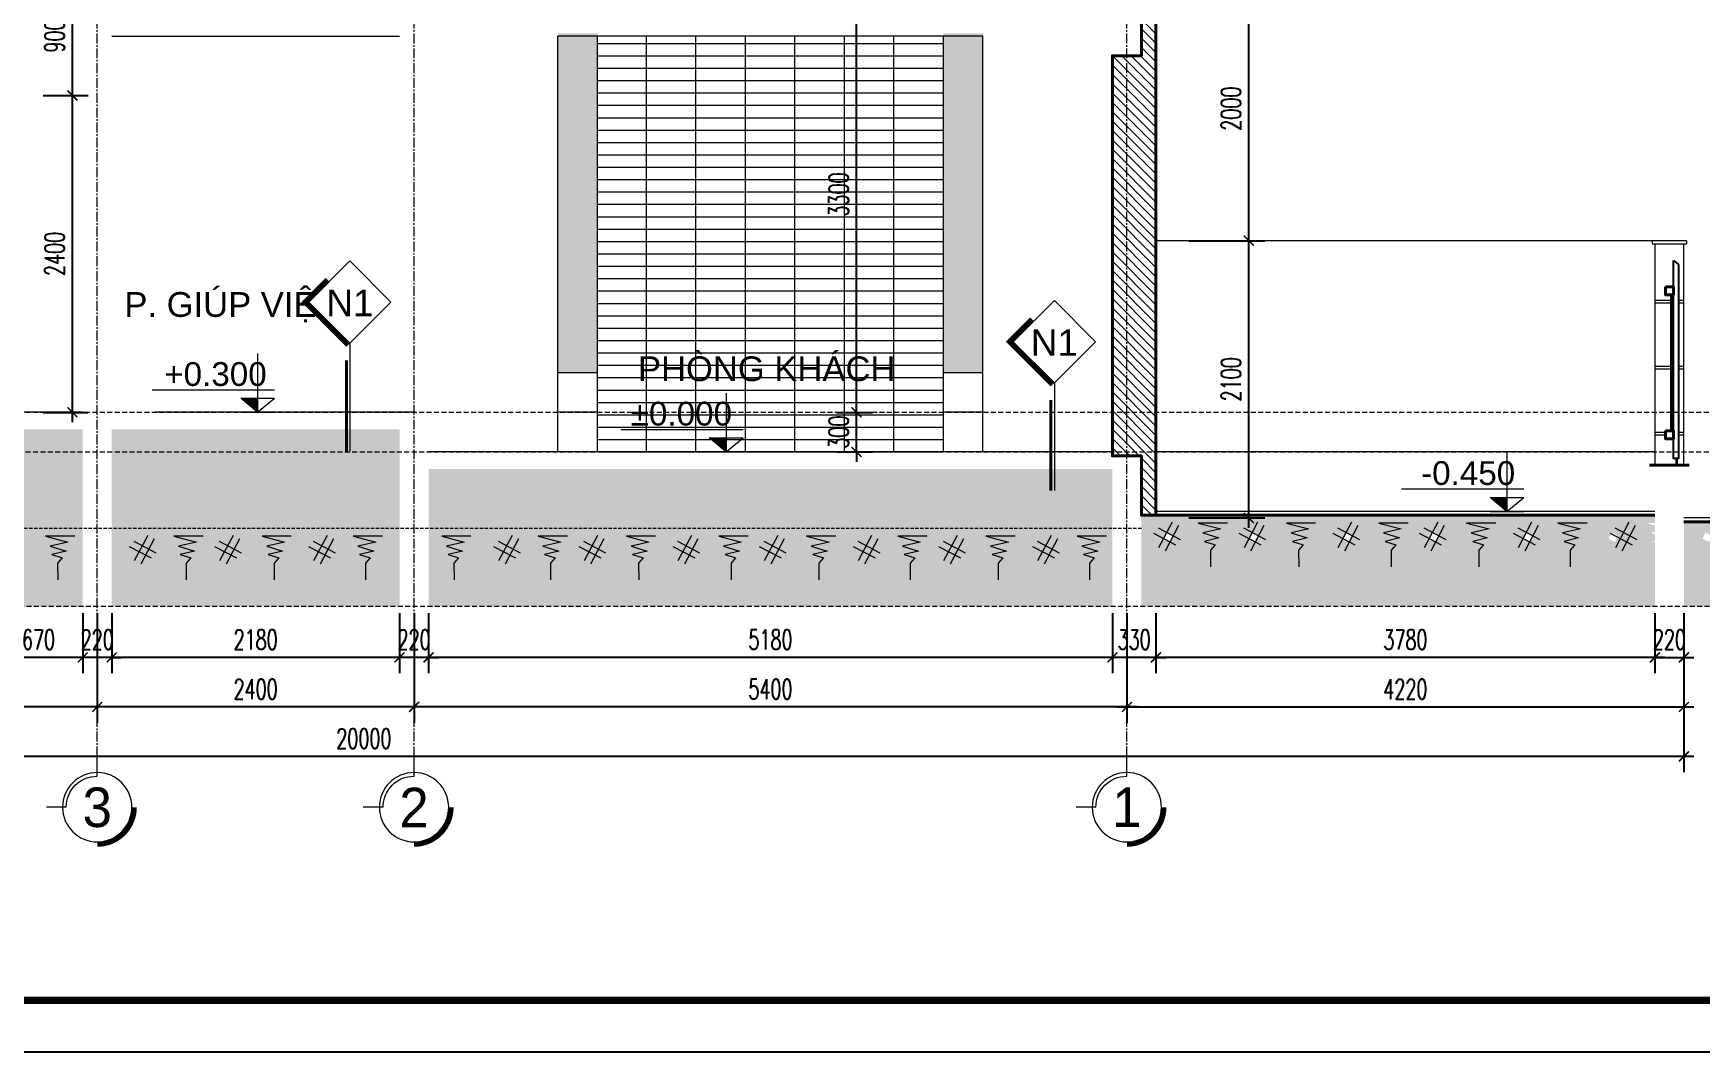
# Model space of a CAD drawing. Header units: millimetres. Extents: x -229618 to 2906, y -178063 to 96806.
# Drawn here: x -48227 to -35596, y -155647 to -147935 of the extents above; entities that cross this region are included whole.
import ezdxf
from ezdxf.enums import TextEntityAlignment as Align

# ---------------------------------------------------------------- set-up
doc = ezdxf.new("R2010")
doc.units = ezdxf.units.MM
doc.header["$LTSCALE"] = 200
doc.header["$MEASUREMENT"] = 0
doc.set_wipeout_variables(frame=1)
doc.header["$PDMODE"] = 3
doc.header["$PDSIZE"] = 50
doc.linetypes.add('CENTER2', pattern=[1.125, 0.75, -0.125, 0.125, -0.125])
doc.linetypes.add('DASHED2', pattern=[0.375, 0.25, -0.125])
doc.layers.get('0').update_dxf_attribs({"color": 95, "linetype": 'CONTINUOUS'})
doc.layers.get('DEFPOINTS').update_dxf_attribs({"linetype": 'CONTINUOUS'})
for name, color, linetype, lineweight in [('cat', 1, 'CONTINUOUS', 40), ('hatch', 250, 'CONTINUOUS', 5), ('nho', 252, 'CONTINUOUS', 15), ('thay', 7, 'CONTINUOUS', 18), ('tim', 18, 'CENTER2', 9)]:
    doc.layers.add(name, color=color, linetype=linetype, lineweight=lineweight)
for name, color, linetype in [('CUA', 145, 'CONTINUOUS'), ('DIM', 251, 'CONTINUOUS'), ('KHUNGTEN', 7, 'CONTINUOUS'), ('MANH', 9, 'CONTINUOUS'), ('NETTHAY', 252, 'CONTINUOUS'), ('TEXT', 33, 'CONTINUOUS')]:
    doc.layers.add(name, color=color, linetype=linetype)
doc.layers.add('in', color=203, linetype='CONTINUOUS', lineweight=5, plot=False)
doc.styles.add('Aria H iso', font='Vharial_0.ttf')
doc.styles.add('Arial N  iso', font='vnarialn_0.ttf')
doc.styles.add('CHU HOA Day', font='Vharial_0.ttf')
doc.styles.add('dam', font='Vhavanb_0.ttf', dxfattribs={"width": 0.9, "height": 450})
doc.styles.add('Scale', font='vnsimli.shx', dxfattribs={"width": 0.65, "bigfont": 'bigfont.shx'})
doc.dimstyles.new('Scale', dxfattribs={"dimscale": 75, "dimtxt": 2, "dimasz": 1, "dimexe": 1.6, "dimexo": 0, "dimgap": 0.8, "dimtad": 1, "dimdec": 0, "dimzin": 0, "dimdsep": 46, "dimtxsty": 'Scale', "dimblk": 'ARCHTICK', "dimcen": 0.1, "dimdle": 1, "dimclrd": 256, "dimclre": 256, "dimclrt": 3, "dimadec": 0, "dimazin": 0, "dimtfac": 1, "dimtdec": 0, "dimtix": 1, "dimtmove": 2, "dimatfit": 3, "dimldrblk": 'ARCHTICK', "dimfxl": 0, "dimtolj": 1, "dimtzin": 0, "dimarcsym": 0})

# ---------------------------------------------------------------- blocks, each defined once
blk = doc.blocks.new('_ArchTick')
at = {"color": 0, "linetype": 'ByBlock', "const_width": 0.15}
blk.add_lwpolyline([(-0.5, -0.5), (0.5, 0.5)], dxfattribs=at)
blk = doc.blocks.new('*D332')
at = {"layer": 'DEFPOINTS', "color": 0, "linetype": 'Continuous'}
for p in [(-45343, -152325), (-39943, -152325), (-45343, -153036)]:
    blk.add_point(p, dxfattribs=at)
at = {"layer": 'DIM', "linetype": 'Continuous', "lineweight": -2}
for p, q in [((-45343, -152325), (-45343, -153156)), ((-39943, -152325), (-39943, -153156)), ((-39868, -153036), (-45418, -153036))]:
    blk.add_line(p, q, dxfattribs=at)
at = {"layer": 'DIM', "linetype": 'Continuous', "lineweight": -2, "xscale": 75, "yscale": 75, "zscale": 75, "rotation": 180}
blk.add_blockref('_ArchTick', (-45343, -153036), dxfattribs=at)
at = {"layer": 'DIM', "linetype": 'Continuous', "lineweight": -2, "xscale": 75, "yscale": 75, "zscale": 75}
blk.add_blockref('_ArchTick', (-39943, -153036), dxfattribs=at)
at = {"layer": 'DIM', "color": 3, "linetype": 'Continuous', "insert": (-42643, -152901), "char_height": 150, "attachment_point": 5, "style": 'Scale'}
blk.add_mtext('\\A1;5400', dxfattribs=at)
blk = doc.blocks.new('*D333')
at = {"layer": 'DEFPOINTS', "color": 0, "linetype": 'Continuous'}
for p in [(-47743, -152325), (-45343, -152325), (-47743, -153036)]:
    blk.add_point(p, dxfattribs=at)
at = {"layer": 'DIM', "linetype": 'Continuous', "lineweight": -2}
for p, q in [((-47743, -152325), (-47743, -153156)), ((-45343, -152325), (-45343, -153156)), ((-45268, -153036), (-47818, -153036))]:
    blk.add_line(p, q, dxfattribs=at)
at = {"layer": 'DIM', "linetype": 'Continuous', "lineweight": -2, "xscale": 75, "yscale": 75, "zscale": 75, "rotation": 180}
blk.add_blockref('_ArchTick', (-47743, -153036), dxfattribs=at)
at = {"layer": 'DIM', "linetype": 'Continuous', "lineweight": -2, "xscale": 75, "yscale": 75, "zscale": 75}
blk.add_blockref('_ArchTick', (-45343, -153036), dxfattribs=at)
at = {"layer": 'DIM', "color": 3, "linetype": 'Continuous', "insert": (-46543, -152901), "char_height": 150, "attachment_point": 5, "style": 'Scale'}
blk.add_mtext('\\A1;2400', dxfattribs=at)
blk = doc.blocks.new('*D334')
at = {"layer": 'DEFPOINTS', "color": 0, "linetype": 'Continuous'}
for p in [(-51943, -152325), (-47743, -152325), (-51943, -153036)]:
    blk.add_point(p, dxfattribs=at)
at = {"layer": 'DIM', "linetype": 'Continuous', "lineweight": -2}
for p, q in [((-51943, -152325), (-51943, -153156)), ((-47743, -152325), (-47743, -153156)), ((-47668, -153036), (-52018, -153036))]:
    blk.add_line(p, q, dxfattribs=at)
at = {"layer": 'DIM', "linetype": 'Continuous', "lineweight": -2, "xscale": 75, "yscale": 75, "zscale": 75, "rotation": 180}
blk.add_blockref('_ArchTick', (-51943, -153036), dxfattribs=at)
at = {"layer": 'DIM', "linetype": 'Continuous', "lineweight": -2, "xscale": 75, "yscale": 75, "zscale": 75}
blk.add_blockref('_ArchTick', (-47743, -153036), dxfattribs=at)
at = {"layer": 'DIM', "color": 3, "linetype": 'Continuous', "insert": (-49843, -152901), "char_height": 150, "attachment_point": 5, "style": 'Scale'}
blk.add_mtext('\\A1;4200', dxfattribs=at)
blk = doc.blocks.new('*D336')
at = {"layer": 'DEFPOINTS', "color": 0, "linetype": 'Continuous'}
for p in [(-55723, -152325), (-35723, -152325), (-55723, -153411)]:
    blk.add_point(p, dxfattribs=at)
at = {"layer": 'DIM', "linetype": 'Continuous', "lineweight": -2}
for p, q in [((-55723, -152325), (-55723, -153531)), ((-35723, -152325), (-35723, -153531)), ((-35648, -153411), (-55798, -153411))]:
    blk.add_line(p, q, dxfattribs=at)
at = {"layer": 'DIM', "linetype": 'Continuous', "lineweight": -2, "xscale": 75, "yscale": 75, "zscale": 75, "rotation": 180}
blk.add_blockref('_ArchTick', (-55723, -153411), dxfattribs=at)
at = {"layer": 'DIM', "linetype": 'Continuous', "lineweight": -2, "xscale": 75, "yscale": 75, "zscale": 75}
blk.add_blockref('_ArchTick', (-35723, -153411), dxfattribs=at)
at = {"layer": 'DIM', "color": 3, "linetype": 'Continuous', "insert": (-45723, -153276), "char_height": 150, "attachment_point": 5, "style": 'Scale'}
blk.add_mtext('\\A1;20000', dxfattribs=at)
blk = doc.blocks.new('*D222')
at = {"layer": 'DEFPOINTS', "color": 0, "linetype": 'Continuous'}
for p in [(-42141, -150805), (-41991, -150805), (-42141, -151105)]:
    blk.add_point(p, dxfattribs=at)
at = {"layer": 'DIM', "linetype": 'Continuous', "lineweight": -2}
for p, q in [((-42141, -150805), (-41871, -150805)), ((-41991, -150805), (-41991, -150730)), ((-41991, -151105), (-41991, -150805)), ((-42141, -151105), (-41871, -151105)), ((-41991, -151105), (-41991, -151180))]:
    blk.add_line(p, q, dxfattribs=at)
at = {"layer": 'DIM', "linetype": 'Continuous', "lineweight": -2, "xscale": 75, "yscale": 75, "zscale": 75}
for p, rotation in [((-41991, -150805), 270), ((-41991, -151105), 90)]:
    blk.add_blockref('_ArchTick', p, dxfattribs=dict(at, rotation=rotation))
at = {"layer": 'DIM', "color": 3, "linetype": 'Continuous', "insert": (-42126, -150955), "char_height": 150, "attachment_point": 5, "rotation": 90, "style": 'Scale'}
blk.add_mtext('\\A1;300', dxfattribs=at)
blk = doc.blocks.new('*D223')
at = {"layer": 'DEFPOINTS', "color": 0, "linetype": 'Continuous'}
for p in [(-42141, -147505), (-41991, -147505), (-42141, -150805)]:
    blk.add_point(p, dxfattribs=at)
at = {"layer": 'DIM', "linetype": 'Continuous', "lineweight": -2}
for p, q in [((-42141, -147505), (-41871, -147505)), ((-41991, -150880), (-41991, -147430)), ((-42141, -150805), (-41871, -150805))]:
    blk.add_line(p, q, dxfattribs=at)
at = {"layer": 'DIM', "linetype": 'Continuous', "lineweight": -2, "xscale": 75, "yscale": 75, "zscale": 75}
for p, rotation in [((-41991, -147505), 90), ((-41991, -150805), 270)]:
    blk.add_blockref('_ArchTick', p, dxfattribs=dict(at, rotation=rotation))
at = {"layer": 'DIM', "color": 3, "linetype": 'Continuous', "insert": (-42126, -149155), "char_height": 150, "attachment_point": 5, "rotation": 90, "style": 'Scale'}
blk.add_mtext('\\A1;3300', dxfattribs=at)
blk = doc.blocks.new('KhungA3')
at = {"layer": 'DEFPOINTS', "color": 8}
blk.add_lwpolyline([(-3.74, 3.81), (416.31, 3.81), (416.31, 300.81), (-3.74, 300.81)], close=True, dxfattribs=at)
at = {"layer": 'KHUNGTEN', "color": 4, "const_width": 0.724}
blk.add_lwpolyline([(7.54, 8.99), (411.13, 8.99), (411.13, 295.64), (7.54, 295.64)], close=True, dxfattribs=at)
blk = doc.blocks.new('tr')
at = {"layer": 'thay', "ltscale": 600}
for p, q in [((0, -200), (0, 0)), ((313, -513), (513, -513))]:
    blk.add_line(p, q, dxfattribs=at)
at = {"layer": 'thay', "ltscale": 600, "const_width": 50}
blk.add_lwpolyline([(-375, -513, 0.414214), (0, -888, 0.414214)], format="xyb", dxfattribs=at)
at = {"layer": 'thay', "ltscale": 600}
blk.add_circle((0, -513), 350, dxfattribs=at)
blk.add_arc((0, -513), 313, 0, 90, dxfattribs=at)
at = {"layer": 'TEXT', "linetype": 'Continuous', "style": 'Aria H iso'}
blk.add_attdef('A', text='', height=350, dxfattribs=at).set_placement((0, -671), align=Align.CENTER)
blk = doc.blocks.new('kyhieu1')
at = {"layer": 'cat', "ltscale": 600}
blk.add_line((27, -131), (27, -817), dxfattribs=at)
at = {"color": 15, "linetype": 'Continuous'}
blk.add_wipeout([(0, 0), (311, 311), (0, 622), (-311, 311)], dxfattribs=at).dxf.layer = 'thay'
at = {"linetype": 'Continuous'}
blk.add_wipeout([(0, 622), (-311, 311), (0, 0), (311, 311)], dxfattribs=at).dxf.layer = 'DIM'
at = {"layer": 'thay', "ltscale": 600}
blk.add_line((0, 0), (0, -817), dxfattribs=at)
at = {"layer": 'thay', "color": 15, "linetype": 'Continuous'}
blk.add_lwpolyline([(0, 0), (311, 311), (0, 622), (-311, 311)], close=True, dxfattribs=at)
at = {"layer": 'thay', "color": 1, "linetype": 'Continuous', "const_width": 40}
blk.add_lwpolyline([(14, -14), (339, 311), (170, 481)], dxfattribs=at)
at = {"layer": 'TEXT', "style": 'CHU HOA Day'}
blk.add_attdef('N1', text='', height=200, dxfattribs=at).set_placement((0, 304), align=Align.MIDDLE)
blk = doc.blocks.new('*D159')
at = {"layer": 'DEFPOINTS', "color": 0, "linetype": 'Continuous'}
for p in [(-48152, -148405), (-47931, -148405), (-48152, -150805)]:
    blk.add_point(p, dxfattribs=at)
at = {"layer": 'DIM', "linetype": 'Continuous', "lineweight": -2}
for p, q in [((-48152, -148405), (-47811, -148405)), ((-47931, -150880), (-47931, -148330)), ((-48152, -150805), (-47811, -150805))]:
    blk.add_line(p, q, dxfattribs=at)
at = {"layer": 'DIM', "linetype": 'Continuous', "lineweight": -2, "xscale": 75, "yscale": 75, "zscale": 75}
for p, rotation in [((-47931, -148405), 90), ((-47931, -150805), 270)]:
    blk.add_blockref('_ArchTick', p, dxfattribs=dict(at, rotation=rotation))
at = {"layer": 'DIM', "color": 3, "linetype": 'Continuous', "insert": (-48066, -149605), "char_height": 150, "attachment_point": 5, "rotation": 90, "style": 'Scale'}
blk.add_mtext('\\A1;2400', dxfattribs=at)
blk = doc.blocks.new('*D160')
at = {"layer": 'DEFPOINTS', "color": 0, "linetype": 'Continuous'}
for p in [(-48152, -147505), (-47931, -147505), (-48152, -148405)]:
    blk.add_point(p, dxfattribs=at)
at = {"layer": 'DIM', "linetype": 'Continuous', "lineweight": -2}
for p, q in [((-48152, -147505), (-47811, -147505)), ((-47931, -148480), (-47931, -147430)), ((-48152, -148405), (-47811, -148405))]:
    blk.add_line(p, q, dxfattribs=at)
at = {"layer": 'DIM', "linetype": 'Continuous', "lineweight": -2, "xscale": 75, "yscale": 75, "zscale": 75}
for p, rotation in [((-47931, -147505), 90), ((-47931, -148405), 270)]:
    blk.add_blockref('_ArchTick', p, dxfattribs=dict(at, rotation=rotation))
at = {"layer": 'DIM', "color": 3, "linetype": 'Continuous', "insert": (-48066, -147955), "char_height": 150, "attachment_point": 5, "rotation": 90, "style": 'Scale'}
blk.add_mtext('\\A1;900', dxfattribs=at)
blk = doc.blocks.new('nendat')
at = {"layer": 'hatch', "linetype": 'Continuous'}
for p, q in [((-57, -30), (110, 58)), ((-41, 78), (60, -115)), ((-22, -70), (145, 17)), ((7, 103), (109, -90))]:
    blk.add_line(p, q, dxfattribs=at)
blk = doc.blocks.new('*D371')
at = {"layer": 'DEFPOINTS', "color": 0}
for p in [(-35943, -152325), (-35723, -152325), (-35723, -152661)]:
    blk.add_point(p, dxfattribs=at)
at = {"layer": 'DIM', "lineweight": -2}
for p, q in [((-35943, -152325), (-35943, -152781)), ((-35723, -152325), (-35723, -152781)), ((-35943, -152661), (-36018, -152661)), ((-35943, -152661), (-35723, -152661)), ((-35723, -152661), (-35648, -152661))]:
    blk.add_line(p, q, dxfattribs=at)
at = {"layer": 'DIM', "lineweight": -2, "xscale": 75, "yscale": 75, "zscale": 75}
blk.add_blockref('_ArchTick', (-35943, -152661), dxfattribs=at)
at = {"layer": 'DIM', "lineweight": -2, "xscale": 75, "yscale": 75, "zscale": 75, "rotation": 180}
blk.add_blockref('_ArchTick', (-35723, -152661), dxfattribs=at)
at = {"layer": 'DIM', "color": 3, "insert": (-35833, -152526), "char_height": 150, "attachment_point": 5, "style": 'Scale'}
blk.add_mtext('\\A1;220', dxfattribs=at)
blk = doc.blocks.new('*D372')
at = {"layer": 'DEFPOINTS', "color": 0}
for p in [(-39723, -152325), (-35943, -152325), (-39723, -152661)]:
    blk.add_point(p, dxfattribs=at)
at = {"layer": 'DIM', "lineweight": -2}
for p, q in [((-39723, -152325), (-39723, -152781)), ((-35943, -152325), (-35943, -152781)), ((-35868, -152661), (-39798, -152661))]:
    blk.add_line(p, q, dxfattribs=at)
at = {"layer": 'DIM', "lineweight": -2, "xscale": 75, "yscale": 75, "zscale": 75, "rotation": 180}
blk.add_blockref('_ArchTick', (-39723, -152661), dxfattribs=at)
at = {"layer": 'DIM', "lineweight": -2, "xscale": 75, "yscale": 75, "zscale": 75}
blk.add_blockref('_ArchTick', (-35943, -152661), dxfattribs=at)
at = {"layer": 'DIM', "color": 3, "insert": (-37833, -152526), "char_height": 150, "attachment_point": 5, "style": 'Scale'}
blk.add_mtext('\\A1;3780', dxfattribs=at)
blk = doc.blocks.new('*D373')
at = {"layer": 'DEFPOINTS', "color": 0}
for p in [(-40053, -152325), (-39723, -152325), (-40053, -152661)]:
    blk.add_point(p, dxfattribs=at)
at = {"layer": 'DIM', "lineweight": -2}
for p, q in [((-40053, -152325), (-40053, -152781)), ((-39723, -152325), (-39723, -152781)), ((-40053, -152661), (-40128, -152661)), ((-39723, -152661), (-40053, -152661)), ((-39723, -152661), (-39648, -152661))]:
    blk.add_line(p, q, dxfattribs=at)
at = {"layer": 'DIM', "lineweight": -2, "xscale": 75, "yscale": 75, "zscale": 75}
blk.add_blockref('_ArchTick', (-40053, -152661), dxfattribs=at)
at = {"layer": 'DIM', "lineweight": -2, "xscale": 75, "yscale": 75, "zscale": 75, "rotation": 180}
blk.add_blockref('_ArchTick', (-39723, -152661), dxfattribs=at)
at = {"layer": 'DIM', "color": 3, "insert": (-39888, -152526), "char_height": 150, "attachment_point": 5, "style": 'Scale'}
blk.add_mtext('\\A1;330', dxfattribs=at)
blk = doc.blocks.new('*D374')
at = {"layer": 'DEFPOINTS', "color": 0}
for p in [(-45233, -152325), (-40053, -152325), (-45233, -152661)]:
    blk.add_point(p, dxfattribs=at)
at = {"layer": 'DIM', "lineweight": -2}
for p, q in [((-45233, -152325), (-45233, -152781)), ((-40053, -152325), (-40053, -152781)), ((-39978, -152661), (-45308, -152661))]:
    blk.add_line(p, q, dxfattribs=at)
at = {"layer": 'DIM', "lineweight": -2, "xscale": 75, "yscale": 75, "zscale": 75, "rotation": 180}
blk.add_blockref('_ArchTick', (-45233, -152661), dxfattribs=at)
at = {"layer": 'DIM', "lineweight": -2, "xscale": 75, "yscale": 75, "zscale": 75}
blk.add_blockref('_ArchTick', (-40053, -152661), dxfattribs=at)
at = {"layer": 'DIM', "color": 3, "insert": (-42643, -152526), "char_height": 150, "attachment_point": 5, "style": 'Scale'}
blk.add_mtext('\\A1;5180', dxfattribs=at)
blk = doc.blocks.new('*D375')
at = {"layer": 'DEFPOINTS', "color": 0}
for p in [(-45453, -152325), (-45233, -152325), (-45453, -152661)]:
    blk.add_point(p, dxfattribs=at)
at = {"layer": 'DIM', "lineweight": -2}
for p, q in [((-45453, -152325), (-45453, -152781)), ((-45233, -152325), (-45233, -152781)), ((-45453, -152661), (-45528, -152661)), ((-45233, -152661), (-45453, -152661)), ((-45233, -152661), (-45158, -152661))]:
    blk.add_line(p, q, dxfattribs=at)
at = {"layer": 'DIM', "lineweight": -2, "xscale": 75, "yscale": 75, "zscale": 75}
blk.add_blockref('_ArchTick', (-45453, -152661), dxfattribs=at)
at = {"layer": 'DIM', "lineweight": -2, "xscale": 75, "yscale": 75, "zscale": 75, "rotation": 180}
blk.add_blockref('_ArchTick', (-45233, -152661), dxfattribs=at)
at = {"layer": 'DIM', "color": 3, "insert": (-45343, -152526), "char_height": 150, "attachment_point": 5, "style": 'Scale'}
blk.add_mtext('\\A1;220', dxfattribs=at)
blk = doc.blocks.new('*D376')
at = {"layer": 'DEFPOINTS', "color": 0}
for p in [(-47633, -152325), (-45453, -152325), (-47633, -152661)]:
    blk.add_point(p, dxfattribs=at)
at = {"layer": 'DIM', "lineweight": -2}
for p, q in [((-47633, -152325), (-47633, -152781)), ((-45453, -152325), (-45453, -152781)), ((-45378, -152661), (-47708, -152661))]:
    blk.add_line(p, q, dxfattribs=at)
at = {"layer": 'DIM', "lineweight": -2, "xscale": 75, "yscale": 75, "zscale": 75, "rotation": 180}
blk.add_blockref('_ArchTick', (-47633, -152661), dxfattribs=at)
at = {"layer": 'DIM', "lineweight": -2, "xscale": 75, "yscale": 75, "zscale": 75}
blk.add_blockref('_ArchTick', (-45453, -152661), dxfattribs=at)
at = {"layer": 'DIM', "color": 3, "insert": (-46543, -152526), "char_height": 150, "attachment_point": 5, "style": 'Scale'}
blk.add_mtext('\\A1;2180', dxfattribs=at)
blk = doc.blocks.new('*D377')
at = {"layer": 'DEFPOINTS', "color": 0}
for p in [(-47853, -152325), (-47633, -152325), (-47853, -152661)]:
    blk.add_point(p, dxfattribs=at)
at = {"layer": 'DIM', "lineweight": -2}
for p, q in [((-47853, -152325), (-47853, -152781)), ((-47633, -152325), (-47633, -152781)), ((-47853, -152661), (-47928, -152661)), ((-47633, -152661), (-47853, -152661)), ((-47633, -152661), (-47558, -152661))]:
    blk.add_line(p, q, dxfattribs=at)
at = {"layer": 'DIM', "lineweight": -2, "xscale": 75, "yscale": 75, "zscale": 75}
blk.add_blockref('_ArchTick', (-47853, -152661), dxfattribs=at)
at = {"layer": 'DIM', "lineweight": -2, "xscale": 75, "yscale": 75, "zscale": 75, "rotation": 180}
blk.add_blockref('_ArchTick', (-47633, -152661), dxfattribs=at)
at = {"layer": 'DIM', "color": 3, "insert": (-47743, -152526), "char_height": 150, "attachment_point": 5, "style": 'Scale'}
blk.add_mtext('\\A1;220', dxfattribs=at)
blk = doc.blocks.new('*D378')
at = {"layer": 'DEFPOINTS', "color": 0}
for p in [(-48523, -152325), (-47853, -152325), (-48523, -152661)]:
    blk.add_point(p, dxfattribs=at)
at = {"layer": 'DIM', "lineweight": -2}
for p, q in [((-48523, -152325), (-48523, -152781)), ((-47853, -152325), (-47853, -152781)), ((-47778, -152661), (-48598, -152661))]:
    blk.add_line(p, q, dxfattribs=at)
at = {"layer": 'DIM', "lineweight": -2, "xscale": 75, "yscale": 75, "zscale": 75, "rotation": 180}
blk.add_blockref('_ArchTick', (-48523, -152661), dxfattribs=at)
at = {"layer": 'DIM', "lineweight": -2, "xscale": 75, "yscale": 75, "zscale": 75}
blk.add_blockref('_ArchTick', (-47853, -152661), dxfattribs=at)
at = {"layer": 'DIM', "color": 3, "insert": (-48188, -152526), "char_height": 150, "attachment_point": 5, "style": 'Scale'}
blk.add_mtext('\\A1;670', dxfattribs=at)
blk = doc.blocks.new('*D386')
at = {"layer": 'DEFPOINTS', "color": 0}
for p in [(-39943, -152325), (-35723, -152325), (-35723, -153036)]:
    blk.add_point(p, dxfattribs=at)
at = {"layer": 'DIM', "lineweight": -2}
for p, q in [((-39943, -152325), (-39943, -153156)), ((-35723, -152325), (-35723, -153156)), ((-40018, -153036), (-35648, -153036))]:
    blk.add_line(p, q, dxfattribs=at)
at = {"layer": 'DIM', "lineweight": -2, "xscale": 75, "yscale": 75, "zscale": 75, "rotation": 180}
blk.add_blockref('_ArchTick', (-39943, -153036), dxfattribs=at)
at = {"layer": 'DIM', "lineweight": -2, "xscale": 75, "yscale": 75, "zscale": 75}
blk.add_blockref('_ArchTick', (-35723, -153036), dxfattribs=at)
at = {"layer": 'DIM', "color": 3, "insert": (-37833, -152901), "char_height": 150, "attachment_point": 5, "style": 'Scale'}
blk.add_mtext('\\A1;4220', dxfattribs=at)
blk = doc.blocks.new('cao do')
at = {"layer": 'thay'}
for p, q in [((0, 445), (0, 0)), ((798, 170), (-128, 170)), ((0, 0), (-128, 106)), ((128, 106), (-128, 106)), ((0, 0), (128, 106))]:
    blk.add_line(p, q, dxfattribs=at)
at = {"layer": 'thay', "ltscale": 600}
blk.add_line((128, 0), (-128, 0), dxfattribs=at)
at = {"layer": 'thay', "color": 150, "ltscale": 600}
blk.add_solid([(0, 0), (0, 106), (128, 106)], dxfattribs=at)
at = {"layer": 'TEXT', "style": 'Arial N  iso'}
blk.add_attdef('%%P0.000', text='', height=200, dxfattribs=at).set_placement((70, 290), align=Align.MIDDLE_LEFT)
blk = doc.blocks.new('*D2971')
at = {"layer": 'DEFPOINTS', "color": 0}
for p in [(-39473, -149505), (-39019, -149505), (-39473, -151605)]:
    blk.add_point(p, dxfattribs=at)
at = {"layer": 'DIM', "lineweight": -2}
for p, q in [((-39473, -149505), (-38899, -149505)), ((-39019, -151680), (-39019, -149430)), ((-39473, -151605), (-38899, -151605))]:
    blk.add_line(p, q, dxfattribs=at)
at = {"layer": 'DIM', "lineweight": -2, "xscale": 75, "yscale": 75, "zscale": 75}
for p, rotation in [((-39019, -149505), 90), ((-39019, -151605), 270)]:
    blk.add_blockref('_ArchTick', p, dxfattribs=dict(at, rotation=rotation))
at = {"layer": 'DIM', "color": 3, "insert": (-39154, -150555), "char_height": 150, "attachment_point": 5, "rotation": 90, "style": 'Scale'}
blk.add_mtext('\\A1;2100', dxfattribs=at)
blk = doc.blocks.new('*D2972')
at = {"layer": 'DEFPOINTS', "color": 0}
for p in [(-39473, -147505), (-39019, -147505), (-39473, -149505)]:
    blk.add_point(p, dxfattribs=at)
at = {"layer": 'DIM', "lineweight": -2}
for p, q in [((-39473, -147505), (-38899, -147505)), ((-39019, -149580), (-39019, -147430)), ((-39473, -149505), (-38899, -149505))]:
    blk.add_line(p, q, dxfattribs=at)
at = {"layer": 'DIM', "lineweight": -2, "xscale": 75, "yscale": 75, "zscale": 75}
for p, rotation in [((-39019, -147505), 90), ((-39019, -149505), 270)]:
    blk.add_blockref('_ArchTick', p, dxfattribs=dict(at, rotation=rotation))
at = {"layer": 'DIM', "color": 3, "insert": (-39154, -148505), "char_height": 150, "attachment_point": 5, "rotation": 90, "style": 'Scale'}
blk.add_mtext('\\A1;2000', dxfattribs=at)

msp = doc.modelspace()

# ---------------------------------------------------------------- hatches: boundary and pattern name
at = {"layer": 'hatch', "linetype": 'Continuous'}
h = msp.add_hatch(dxfattribs=at)
h.set_pattern_fill('ANSI31', color=256, scale=400, style=0)
h.set_pattern_definition([(135, (-39613.114, -151584.865), (35.35534, 35.35534), [])])
h.paths.add_polyline_path([(-40053.1, -147554.9), (-40053.1, -146804.9), (-39613.1, -146804.9), (-39613.1, -147004.9), (-39723.1, -147004.9), (-39723.1, -151584.9), (-39833.1, -151584.9), (-39833.1, -151134.9), (-40053.1, -151134.9), (-40053.1, -148104.9), (-39833.1, -148104.9), (-39833.1, -147554.9)])
h = msp.add_hatch(dxfattribs=at)
h.set_pattern_fill('AR-CONC,_O', color=256, scale=15)
h.set_pattern_definition([(130, (83904.08, -169248.17), (-107.58903, -9.41282), [11.25, -123.75]), (185, (83904.08, -169248.17), (20.8127, 112.82882), [9, -99]), (79.5486, (83895.11, -169248.95), (-86.77641, 103.41593), [9.56103, -105.17132]), (133.8158, (83904.08, -169218.17), (-160.08616, -24.82785), [16.875, -185.625]), (83.3644, (83890.74, -169220.24), (-140.1994, 146.11768), [14.34154, -157.75695]), (188.8158, (83904.08, -169218.17), (-140.1993, 146.1178), [13.5, -148.5]), (159, (83889.08, -169225.67), (-89.53606, -60.392834), [11.25, -123.75]), (214, (83889.08, -169225.67), (-36.4973, 108.77251), [9, -99]), (108.5486, (83881.61, -169230.7), (-126.033394, 48.379575), [9.56103, -105.17132]), (142.5, (83904.076, -169248.166), (-1.823978, 49.934078), [0, -97.8, 0, -100.5, 0, -99.375]), (172.5, (83904.076, -169248.166), (-39.46043, 59.161757), [0, -57.3, 0, -95.55, 0, -37.875]), (212.5, (83937.526, -169248.166), (-80.073365, -3.383231), [0, -37.5, 0, -117, 0, -155.25]), (222.5, (83952.526, -169248.166), (-87.477925, 15.015747), [0, -48.75, 0, -77.7, 0, -110.25])])
h.paths.add_polyline_path([(-41333.1, -147934.9), (-41033.1, -147934.9), (-41033.1, -150504.9), (-41333.1, -150504.9)])
h.paths.add_polyline_path([(-44253.1, -147934.9), (-43953.1, -147934.9), (-43953.1, -150504.9), (-44253.1, -150504.9)])
h = msp.add_hatch(dxfattribs=at)
h.set_pattern_fill('GRATE', color=256, scale=3000, style=0)
h.set_pattern_definition([(180, (-41333.11, -151104.865), (0, 93.75), []), (90, (-41333.1, -151104.86), (375, 2e-14), [])])
h.paths.add_polyline_path([(-43953.1, -147954.9), (-41333.1, -147954.9), (-41333.1, -150804.9), (-43953.1, -150804.9)])
h.paths.add_polyline_path([(-43953.1, -150804.9), (-41333.1, -150804.9), (-41333.1, -151104.9), (-43953.1, -151104.9)])
h = msp.add_hatch(dxfattribs=at)
h.set_pattern_fill('AR-CONC', color=256, scale=50, style=0)
h.set_pattern_definition([(50, (-87331.38, -152492.57), (358.6301, -31.376), [37.5, -412.5]), (355, (-87331.38, -152492.57), (-69.3757, 376.096), [30, -330]), (100.4514, (-87301.5, -152495.2), (289.2547, 344.7198), [31.87, -350.571]), (46.1842, (-87331.4, -152392.57), (533.6205, -82.7595), [56.25, -618.75]), (96.6356, (-87286.9, -152399.47), (467.3314, 487.059), [47.805, -525.8565]), (351.1842, (-87331.4, -152392.57), (467.331, 487.0593), [45, -495]), (21, (-87281.38, -152417.57), (298.4535, -201.3094), [37.5, -412.5]), (326, (-87281.38, -152417.57), (121.6577, 362.575), [30, -330]), (71.4514, (-87256.5, -152434.35), (420.1113, 161.2652), [31.87, -350.571]), (37.5, (-87331.38, -152492.57), (6.07993, 166.44693), [0, -326, 0, -335, 0, -331.25]), (7.5, (-87331.38, -152492.57), (131.53477, 197.20586), [0, -191, 0, -318.5, 0, -126.25]), (327.5, (-87442.88, -152492.57), (266.91122, -11.27744), [0, -125, 0, -390, 0, -517.5]), (317.5, (-87492.88, -152492.57), (291.5931, 50.0525), [0, -162.5, 0, -259, 0, -367.5])])
h.paths.add_polyline_path([(-55503.1, -150984.9), (-53744.9, -150984.9), (-53744.9, -151096.7), (-53749.2, -151104.9), (-55503.1, -151104.9), (-55503.1, -151084.9)])
h.paths.add_polyline_path([(-55503.1, -151104.9), (-54486, -151104.9), (-54466.3, -151115.2), (-54490.5, -151161.2), (-54442.4, -151186.5), (-54399.6, -151104.9), (-53774.3, -151104.9), (-53754.6, -151115.2), (-53778.8, -151161.2), (-53744.9, -151179), (-53744.9, -151213.7), (-53730.6, -151186.5), (-53717.4, -151193.4), (-53717.4, -151161.3), (-53687.8, -151104.9), (-53253.1, -151104.9), (-53253.1, -152274.9), (-55503.1, -152274.9)])
h.paths.add_polyline_path([(-37365.4, -151644.3), (-37365.4, -151584.9), (-35943.1, -151584.9), (-35943.1, -151643.2), (-36010.4, -151643.2), (-35943.1, -151661.1), (-35943.1, -151684.9), (-35943.1, -151711.3), (-35975, -151718.5), (-35943.1, -151728.5), (-35943.1, -151777.5), (-35963.1, -151782.2), (-35943.1, -151788.6), (-35943.1, -152274.9), (-39833.1, -152274.9), (-39833.1, -151584.9), (-37365.4, -151584.9), (-37365.4, -151643.2), (-37369.3, -151643.2)])
h.paths.add_polyline_path([(-36222.3, -151740.4), (-36270.4, -151715.2), (-36294.6, -151761.2), (-36246.4, -151786.5)], flags=16)
h.paths.add_polyline_path([(-36917.6, -151715.2), (-36941.8, -151761.2), (-36893.6, -151786.5), (-36869.5, -151740.4)], flags=16)
h.paths.add_polyline_path([(-37629.3, -151715.2), (-37653.5, -151761.2), (-37605.4, -151786.5), (-37581.2, -151740.4)], flags=16)
h.paths.add_polyline_path([(-38282.8, -151715.2), (-38306.9, -151761.2), (-38258.8, -151786.5), (-38234.6, -151740.4)], flags=16)
h.paths.add_polyline_path([(-38994.5, -151715.2), (-39018.7, -151761.2), (-38970.5, -151786.5), (-38946.4, -151740.4)], flags=16)
h.paths.add_polyline_path([(-39641.7, -151715.2), (-39665.8, -151761.2), (-39617.7, -151786.5), (-39593.6, -151740.4)], flags=16)
h.paths.add_polyline_path([(-35558.7, -151715.2), (-35582.8, -151761.2), (-35534.7, -151786.5), (-35510.6, -151740.4)], flags=16)
h.paths.add_polyline_path([(-34378, -151786.5), (-34353.9, -151740.4), (-34402, -151715.2), (-34426.2, -151761.2)], flags=16)
h.paths.add_polyline_path([(-33666.3, -151786.5), (-33642.1, -151740.4), (-33690.3, -151715.2), (-33714.4, -151761.2)], flags=16)
h.paths.add_polyline_path([(-33019.1, -151786.5), (-32995, -151740.4), (-33043.1, -151715.2), (-33067.2, -151761.2)], flags=16)
h.paths.add_polyline_path([(-32307.4, -151786.5), (-32283.2, -151740.4), (-32331.3, -151715.2), (-32355.5, -151761.2)], flags=16)
h.paths.add_polyline_path([(-53717.4, -150984.9), (-53253.1, -150984.9), (-53253.1, -151104.9), (-53717.4, -151104.9)])
h.paths.add_polyline_path([(-53744.9, -150984.9), (-53717.4, -150984.9), (-53717.4, -151044.4), (-53744.9, -151096.7)])
h.paths.add_polyline_path([(-53717.4, -151044.4), (-53717.4, -151104.9), (-53744.9, -151104.9), (-53744.9, -151096.7)])
h.paths.add_polyline_path([(-45233.1, -151684.9), (-40053.1, -151684.9), (-40053.1, -152274.9), (-45233.1, -152274.9)])
h.paths.add_polyline_path([(-47633.1, -151684.9), (-45453.1, -151684.9), (-45453.1, -152274.9), (-47633.1, -152274.9)])
h.paths.add_polyline_path([(-51943.1, -151684.9), (-47853.1, -151684.9), (-47853.1, -152274.9), (-51943.1, -152274.9)])
h.paths.add_polyline_path([(-53033.1, -151684.9), (-51943.1, -151684.9), (-51943.1, -152274.9), (-53033.1, -152274.9)])
h.paths.add_polyline_path([(-54255.5, -151033.4), (-54255.5, -150726.3), (-54480.5, -150726.3), (-54480.5, -151033.4)], flags=9)
h.paths.add_polyline_path([(-59254.3, -152274.9), (-55708.1, -152274.9), (-55708.1, -151584.9), (-59254.3, -151584.9)])
h.paths.add_polyline_path([(-32435.1, -152274.9), (-32435.1, -151634.9), (-35723.1, -151634.9), (-35723.1, -152274.9)])
at = {"layer": 'nho', "linetype": 'Continuous'}
h = msp.add_hatch(dxfattribs=at)
h.set_pattern_fill('AR-SAND', color=256, scale=25, style=0)
h.set_pattern_definition([(142.5, (-40053.114, -151684.865), (1.57483, 48.1706), [0, -38, 0, -42.5, 0, -40.625]), (172.5, (-40053.114, -151684.865), (-44.24442, 70.55365), [0, -20.5, 0, -34.25, 0, -13.125]), (212.5, (-40022.364, -151684.865), (-77.85355, 0.14148), [0, -12.5, 0, -45, 0, -58.75]), (222.5, (-40022.364, -151684.865), (-75.15317, 21.9419), [0, -6.25, 0, -29.5, 0, -33.75])])
h.paths.add_polyline_path([(-45233.1, -151234.9), (-40053.1, -151234.9), (-40053.1, -151684.9), (-45233.1, -151684.9)])
h.paths.add_polyline_path([(-47633.1, -151104.9), (-45453.1, -151104.9), (-45453.1, -151134.9), (-45453.1, -151234.9), (-45453.1, -151684.9), (-47633.1, -151684.9)])
h.paths.add_polyline_path([(-47633.1, -150934.9), (-45453.1, -150934.9), (-45453.1, -151104.9), (-47633.1, -151104.9)])
h.paths.add_polyline_path([(-47853.1, -150934.9), (-47853.1, -151104.9), (-51943.1, -151104.9), (-51943.1, -150934.9)])
h.paths.add_polyline_path([(-51943.1, -151104.9), (-47853.1, -151104.9), (-47853.1, -151684.9), (-51943.1, -151684.9)])
h.paths.add_polyline_path([(-53033.1, -151104.9), (-51943.1, -151104.9), (-51943.1, -151684.9), (-53033.1, -151684.9)])
h.paths.add_polyline_path([(-53033.1, -150934.9), (-51943.1, -150934.9), (-51943.1, -151104.9), (-53033.1, -151104.9)])

# ---------------------------------------------------------------- linework, layer by layer
at = {"layer": 'cat', "linetype": 'Continuous'}
msp.add_line((-35983.1, -151204.9), (-35683.1, -151204.9), dxfattribs=at)
msp.add_lwpolyline([(-40053.1, -147554.9), (-40053.1, -146804.9), (-39613.1, -146804.9), (-39613.1, -147004.9), (-39723.1, -147004.9), (-39723.1, -151584.9), (-39833.1, -151584.9), (-39833.1, -151134.9), (-40053.1, -151134.9), (-40053.1, -148104.9), (-39833.1, -148104.9), (-39833.1, -147554.9)], close=True, dxfattribs=at)
at = {"layer": 'cat'}
for points in [[(-35863.1, -149854.9), (-35803.1, -149854.9), (-35803.1, -149914.9), (-35863.1, -149914.9)], [(-35863.1, -150944.9), (-35803.1, -150944.9), (-35803.1, -151004.9), (-35863.1, -151004.9)]]:
    msp.add_lwpolyline(points, close=True, dxfattribs=at)
msp.add_lwpolyline([(-35818.1, -149914.9), (-35818.1, -150944.9)], dxfattribs=at)
at = {"layer": 'cat', "linetype": 'Continuous'}
for points in [[(-35943.1, -151584.9), (-39833.1, -151584.9)], [(-32435.1, -151634.9), (-35723.1, -151634.9)]]:
    msp.add_lwpolyline(points, dxfattribs=at)
at = {"layer": 'CUA'}
msp.add_line((-35803.1, -149654.9), (-35763.1, -149684.9), dxfattribs=at)
msp.add_lwpolyline([(-35763.1, -149684.9), (-35763.1, -151154.9), (-35803.1, -151154.9), (-35803.1, -149654.9)], dxfattribs=at)
at = {"layer": 'hatch'}
for p, q in [((-35943.1, -149954.9), (-35818.1, -149954.9)), ((-35943.1, -149974.9), (-35818.1, -149974.9)), ((-35763.1, -149954.9), (-35723.1, -149954.9)), ((-35763.1, -149974.9), (-35723.1, -149974.9)), ((-35943.1, -150454.9), (-35818.1, -150454.9)), ((-35943.1, -150474.9), (-35818.1, -150474.9)), ((-35763.1, -150454.9), (-35723.1, -150454.9)), ((-35763.1, -150474.9), (-35723.1, -150474.9)), ((-35943.1, -150954.9), (-35863.1, -150954.9)), ((-35943.1, -150974.9), (-35863.1, -150974.9)), ((-35763.1, -150954.9), (-35723.1, -150954.9)), ((-35763.1, -150974.9), (-35723.1, -150974.9))]:
    msp.add_line(p, q, dxfattribs=at)
at = {"layer": 'hatch', "color": 251, "linetype": 'DASHED2', "ltscale": 0.75}
for p, q in [((-59254.3, -150804.9), (-32477.7, -150804.9)), ((-59254.3, -151104.9), (-32435.1, -151104.9)), ((-32435.1, -152274.9), (-59254.3, -152274.9))]:
    msp.add_line(p, q, dxfattribs=at)
at = {"layer": 'hatch', "color": 251, "linetype": 'DASHED2', "ltscale": 0.5}
msp.add_line((-39833.1, -151684.9), (-53033.1, -151684.9), dxfattribs=at)
at = {"layer": 'NETTHAY', "linetype": 'Continuous'}
for p, q in [((-35778.1, -151204.9), (-35778.1, -151154.9)), ((-35773.1, -151204.9), (-35773.1, -151154.9))]:
    msp.add_line(p, q, dxfattribs=at)
at = {"layer": 'nho', "linetype": 'Continuous'}
for points in [[(-39180.5, -151643.2), (-39401.7, -151643.2), (-39231.9, -151688.3), (-39366.4, -151718.5), (-39245.4, -151756.2), (-39354.4, -151782.2), (-39274.3, -151807.7), (-39309.5, -151847.7), (-39308.5, -151974.7)], [(-38513.3, -151643.2), (-38734.5, -151643.2), (-38564.6, -151688.3), (-38699.1, -151718.5), (-38578.2, -151756.2), (-38687.1, -151782.2), (-38607, -151807.7), (-38642.3, -151847.7), (-38641.3, -151974.7)], [(-37812.9, -151643.2), (-38034.1, -151643.2), (-37864.3, -151688.3), (-37998.8, -151718.5), (-37877.8, -151756.2), (-37986.8, -151782.2), (-37906.7, -151807.7), (-37941.9, -151847.7), (-37940.9, -151974.7)], [(-37148.1, -151643.2), (-37369.3, -151643.2), (-37199.5, -151688.3), (-37334, -151718.5), (-37213, -151756.2), (-37322, -151782.2), (-37241.9, -151807.7), (-37277.1, -151847.7), (-37276.1, -151974.7)], [(-36456.4, -151643.2), (-36677.7, -151643.2), (-36507.8, -151688.3), (-36642.3, -151718.5), (-36521.4, -151756.2), (-36630.3, -151782.2), (-36550.2, -151807.7), (-36585.5, -151847.7), (-36584.5, -151974.7)], [(-47913.7, -151743.2), (-48135, -151743.2), (-47965.1, -151788.3), (-48099.6, -151818.5), (-47978.7, -151856.2), (-48087.6, -151882.2), (-48007.5, -151907.7), (-48042.8, -151947.7), (-48041.7, -152074.7)], [(-46940.8, -151743.2), (-47162, -151743.2), (-46992.2, -151788.3), (-47126.6, -151818.5), (-47005.7, -151856.2), (-47114.7, -151882.2), (-47034.6, -151907.7), (-47069.8, -151947.7), (-47068.8, -152074.7)], [(-46273.6, -151743.2), (-46494.8, -151743.2), (-46324.9, -151788.3), (-46459.4, -151818.5), (-46338.5, -151856.2), (-46447.4, -151882.2), (-46367.3, -151907.7), (-46402.6, -151947.7), (-46401.6, -152074.7)], [(-45581.9, -151743.2), (-45803.1, -151743.2), (-45633.2, -151788.3), (-45767.7, -151818.5), (-45646.8, -151856.2), (-45755.8, -151882.2), (-45675.7, -151907.7), (-45710.9, -151947.7), (-45709.9, -152074.7)], [(-44911.7, -151743.2), (-45133, -151743.2), (-44963.1, -151788.3), (-45097.6, -151818.5), (-44976.7, -151856.2), (-45085.6, -151882.2), (-45005.5, -151907.7), (-45040.8, -151947.7), (-45039.8, -152074.7)], [(-44180.5, -151743.2), (-44401.7, -151743.2), (-44231.9, -151788.3), (-44366.4, -151818.5), (-44245.4, -151856.2), (-44354.4, -151882.2), (-44274.3, -151907.7), (-44309.5, -151947.7), (-44308.5, -152074.7)], [(-43513.3, -151743.2), (-43734.5, -151743.2), (-43564.6, -151788.3), (-43699.1, -151818.5), (-43578.2, -151856.2), (-43687.1, -151882.2), (-43607, -151907.7), (-43642.3, -151947.7), (-43641.3, -152074.7)], [(-42812.9, -151743.2), (-43034.1, -151743.2), (-42864.3, -151788.3), (-42998.8, -151818.5), (-42877.8, -151856.2), (-42986.8, -151882.2), (-42906.7, -151907.7), (-42941.9, -151947.7), (-42940.9, -152074.7)], [(-42148.1, -151743.2), (-42369.3, -151743.2), (-42199.5, -151788.3), (-42334, -151818.5), (-42213, -151856.2), (-42322, -151882.2), (-42241.9, -151907.7), (-42277.1, -151947.7), (-42276.1, -152074.7)], [(-41456.4, -151743.2), (-41677.7, -151743.2), (-41507.8, -151788.3), (-41642.3, -151818.5), (-41521.4, -151856.2), (-41630.3, -151882.2), (-41550.2, -151907.7), (-41585.5, -151947.7), (-41584.5, -152074.7)], [(-40789.2, -151743.2), (-41010.4, -151743.2), (-40840.5, -151788.3), (-40975, -151818.5), (-40854.1, -151856.2), (-40963.1, -151882.2), (-40883, -151907.7), (-40918.2, -151947.7), (-40917.2, -152074.7)], [(-40097.5, -151743.2), (-40318.8, -151743.2), (-40148.9, -151788.3), (-40283.4, -151818.5), (-40162.4, -151856.2), (-40271.4, -151882.2), (-40191.3, -151907.7), (-40226.5, -151947.7), (-40225.5, -152074.7)]]:
    msp.add_lwpolyline(points, dxfattribs=at)
at = {"layer": 'thay', "linetype": 'Continuous'}
for p, q in [((-47633.1, -147954.9), (-45453.1, -147954.9)), ((-44253.1, -151104.9), (-44253.1, -147954.9)), ((-43953.1, -147954.9), (-44253.1, -147954.9)), ((-41033.1, -147954.9), (-44253.1, -147954.9)), ((-43953.1, -151104.9), (-43953.1, -147954.9)), ((-41333.1, -151104.9), (-41333.1, -147954.9)), ((-41033.1, -147954.9), (-41333.1, -147954.9)), ((-41033.1, -151104.9), (-41033.1, -147954.9)), ((-35833.1, -149504.9), (-39723.1, -149504.9)), ((-35963.1, -149529.9), (-35703.1, -149529.9)), ((-35723.1, -151204.9), (-35723.1, -149529.9)), ((-43953.1, -150504.9), (-44253.1, -150504.9)), ((-41033.1, -150504.9), (-41333.1, -150504.9)), ((-47853.1, -150804.9), (-49733.1, -150804.9)), ((-45343.1, -150804.9), (-47303.1, -150804.9)), ((-43953.1, -150804.9), (-44253.1, -150804.9)), ((-41033.1, -150804.9), (-41333.1, -150804.9)), ((-40053.1, -151104.9), (-45233.1, -151104.9)), ((-35943.1, -151104.9), (-39723.1, -151104.9))]:
    msp.add_line(p, q, dxfattribs=at)
at = {"layer": 'thay'}
for p, q in [((-35963.1, -149504.9), (-35963.1, -149529.9)), ((-35703.1, -149504.9), (-35963.1, -149504.9)), ((-35943.1, -149529.9), (-35943.1, -151204.9)), ((-35703.1, -149504.9), (-35703.1, -149529.9))]:
    msp.add_line(p, q, dxfattribs=at)
at = {"layer": 'thay', "linetype": 'Continuous'}
for points in [[(-35943.1, -151554.9), (-39723.1, -151554.9)], [(-32435.1, -151604.9), (-35723.1, -151604.9)]]:
    msp.add_lwpolyline(points, dxfattribs=at)
at = {"layer": 'tim', "ltscale": 0.5}
for p, q in [((-45343.1, -153410.8), (-45343.1, -139004.9)), ((-39943.1, -153410.8), (-39943.1, -139004.9)), ((-47743.1, -153410.8), (-47743.1, -139104.9))]:
    msp.add_line(p, q, dxfattribs=at)

# ---------------------------------------------------------------- block references
at = {"layer": 'hatch', "linetype": 'Continuous', "xscale": -1}
for p in [(-39593.6, -151740.4), (-38946.4, -151740.4), (-38234.6, -151740.4), (-37581.2, -151740.4), (-36869.5, -151740.4), (-36133.6, -151740.4), (-47353.8, -151840.4), (-46706.7, -151840.4), (-45994.9, -151840.4), (-44593.6, -151840.4), (-43946.4, -151840.4), (-43234.6, -151840.4), (-42581.2, -151840.4), (-41869.5, -151840.4), (-41222.3, -151840.4), (-40510.6, -151840.4)]:
    msp.add_blockref('nendat', p, dxfattribs=at)
at = {"layer": 'KHUNGTEN', "xscale": 75, "yscale": 75, "zscale": 75.00000000000009}
msp.add_blockref('KhungA3', (-59820, -155932.6), dxfattribs=at)
at = {"layer": 'MANH', "xscale": -0.75, "yscale": 0.75, "zscale": 0.75}
for p in [(-47743.1, -153410.8), (-45343.1, -153410.8), (-39943.1, -153410.8)]:
    msp.add_blockref('tr', p, dxfattribs=at)
at = {"layer": 'thay', "linetype": 'Continuous'}
ref = msp.add_blockref('cao do', (-46528.1, -150804.9), dxfattribs=dict(at, xscale=-1))
ref.add_attrib('%%P0.000', '+0.300', dxfattribs={"layer": 'TEXT', "height": 180, "style": 'Arial N  iso'}).set_placement((-47235.3, -150514.9), align=Align.MIDDLE_LEFT)
ref = msp.add_blockref('cao do', (-42978.4, -151104.9), dxfattribs=dict(at, xscale=-1))
ref.add_attrib('%%P0.000', '%%p0.000', dxfattribs={"layer": 'TEXT', "height": 180, "style": 'Arial N  iso'}).set_placement((-43701.4, -150814.9), align=Align.MIDDLE_LEFT)
ref = msp.add_blockref('cao do', (-37063.6, -151554.9), dxfattribs=dict(at, xscale=-1))
ref.add_attrib('%%P0.000', '-0.450', dxfattribs={"layer": 'TEXT', "height": 180, "style": 'Arial N  iso'}).set_placement((-37714.1, -151264.9), align=Align.MIDDLE_LEFT)

# ---------------------------------------------------------------- texts
at = {"layer": 'TEXT', "style": 'Aria H iso'}
for s, p in [('p. gióp viÖc', (-47537.3, -150082)), ('phßng kh¸ch', (-43646.7, -150568.7))]:
    msp.add_text(s, height=187.5, dxfattribs=at).set_placement(p)
at = {"layer": 'TEXT', "linetype": 'Continuous', "style": 'dam'}
for s, p in [('3', (-47743.1, -153795.7)), ('2', (-45343.1, -153795.7)), ('1', (-39943.1, -153795.7))]:
    msp.add_text(s, height=300, dxfattribs=at).set_placement(p, align=Align.MIDDLE)

# ---------------------------------------------------------------- dimensions: what is measured, and where the dimension line sits
at = {"layer": 'DIM', "linetype": 'Continuous'}
for base, p1, p2, picture, middle in [((-47930.6, -147504.9), (-48152.4, -148404.9), (-48152.4, -147504.9), '*D160', (-48065.6, -147954.9)), ((-41991.1, -147504.9), (-42140.9, -150804.9), (-42140.9, -147504.9), '*D223', (-42126.1, -149154.9))]:
    dim = msp.add_linear_dim(base=base, p1=p1, p2=p2, angle=270, dimstyle='Scale', override={"dimfxl": 70}, dxfattribs=at)
    dim.commit()
    dim.dimension.update_dxf_attribs({"geometry": picture, "text_midpoint": middle})
at = {"layer": 'DIM'}
for base, p1, p2, angle, picture, middle in [((-39018.9, -147504.9), (-39473.3, -149504.9), (-39473.3, -147504.9), 90, '*D2972', (-39153.9, -148504.9)), ((-39018.9, -149504.9), (-39473.3, -151604.9), (-39473.3, -149504.9), 90, '*D2971', (-39153.9, -150554.9)), ((-48523.1, -152660.8), (-47853.1, -152324.6), (-48523.1, -152324.6), 180, '*D378', (-48188.1, -152525.8)), ((-47853.1, -152660.8), (-47633.1, -152324.6), (-47853.1, -152324.6), 180, '*D377', (-47743.1, -152525.8)), ((-47633.1, -152660.8), (-45453.1, -152324.6), (-47633.1, -152324.6), 180, '*D376', (-46543.1, -152525.8)), ((-45453.1, -152660.8), (-45233.1, -152324.6), (-45453.1, -152324.6), 180, '*D375', (-45343.1, -152525.8)), ((-45233.1, -152660.8), (-40053.1, -152324.6), (-45233.1, -152324.6), 180, '*D374', (-42643.1, -152525.8)), ((-40053.1, -152660.8), (-39723.1, -152324.6), (-40053.1, -152324.6), 180, '*D373', (-39888.1, -152525.8)), ((-35723.1, -153035.8), (-39943.1, -152324.6), (-35723.1, -152324.6), 180, '*D386', (-37833.1, -152900.8)), ((-39723.1, -152660.8), (-35943.1, -152324.6), (-39723.1, -152324.6), 180, '*D372', (-37833.1, -152525.8)), ((-35723.1, -152660.8), (-35943.1, -152324.6), (-35723.1, -152324.6), 180, '*D371', (-35833.1, -152525.8))]:
    dim = msp.add_linear_dim(base=base, p1=p1, p2=p2, angle=angle, dimstyle='Scale', dxfattribs=at)
    dim.commit()
    dim.dimension.update_dxf_attribs({"geometry": picture, "text_midpoint": middle})
at = {"layer": 'DIM', "linetype": 'Continuous'}
for p1, p2, distance, picture, middle in [((-48152.4, -150804.9), (-48152.4, -148404.9), -221.8, '*D159', (-48065.6, -149604.9)), ((-42140.9, -151104.9), (-42140.9, -150804.9), -149.9, '*D222', (-42126.1, -150954.9))]:
    dim = msp.add_aligned_dim(p1=p1, p2=p2, distance=distance, dimstyle='Scale', override={"dimfxl": 70}, dxfattribs=at)
    dim.commit()
    dim.dimension.update_dxf_attribs({"geometry": picture, "text_midpoint": middle})
for base, p1, p2, picture, middle in [((-55723.1, -153410.8), (-35723.1, -152324.6), (-55723.1, -152324.6), '*D336', (-45723.1, -153275.8)), ((-51943.1, -153035.8), (-47743.1, -152324.6), (-51943.1, -152324.6), '*D334', (-49843.1, -152900.8)), ((-47743.1, -153035.8), (-45343.1, -152324.6), (-47743.1, -152324.6), '*D333', (-46543.1, -152900.8)), ((-45343.1, -153035.8), (-39943.1, -152324.6), (-45343.1, -152324.6), '*D332', (-42643.1, -152900.8))]:
    dim = msp.add_linear_dim(base=base, p1=p1, p2=p2, angle=180, dimstyle='Scale', dxfattribs=at)
    dim.commit()
    dim.dimension.update_dxf_attribs({"geometry": picture, "text_midpoint": middle})

# ---------------------------------------------------------------- next in the draw order: block references
ref = msp.add_blockref('kyhieu1', (-45828.6, -150280.8), dxfattribs=dict(at, xscale=-1))
ref.add_attrib('N1', 'n1', dxfattribs={"layer": 'TEXT', "height": 200, "style": 'CHU HOA Day'}).set_placement((-45828.6, -149976.7), align=Align.MIDDLE)
ref = msp.add_blockref('kyhieu1', (-40492.5, -150580.8), dxfattribs=dict(at, xscale=-1))
ref.add_attrib('N1', 'n1', dxfattribs={"layer": 'TEXT', "height": 200, "style": 'CHU HOA Day'}).set_placement((-40492.5, -150276.7), align=Align.MIDDLE)

# ---------------------------------------------------------------- next in the draw order: linework, layer by layer
at = {"layer": 'in', "linetype": 'Continuous'}
msp.add_lwpolyline([(-60100.3, -155646.6), (-28597.1, -155646.6), (-28597.1, -133371.6), (-60100.3, -133371.6)], close=True, dxfattribs=at)

doc.saveas('drawing.dxf')
